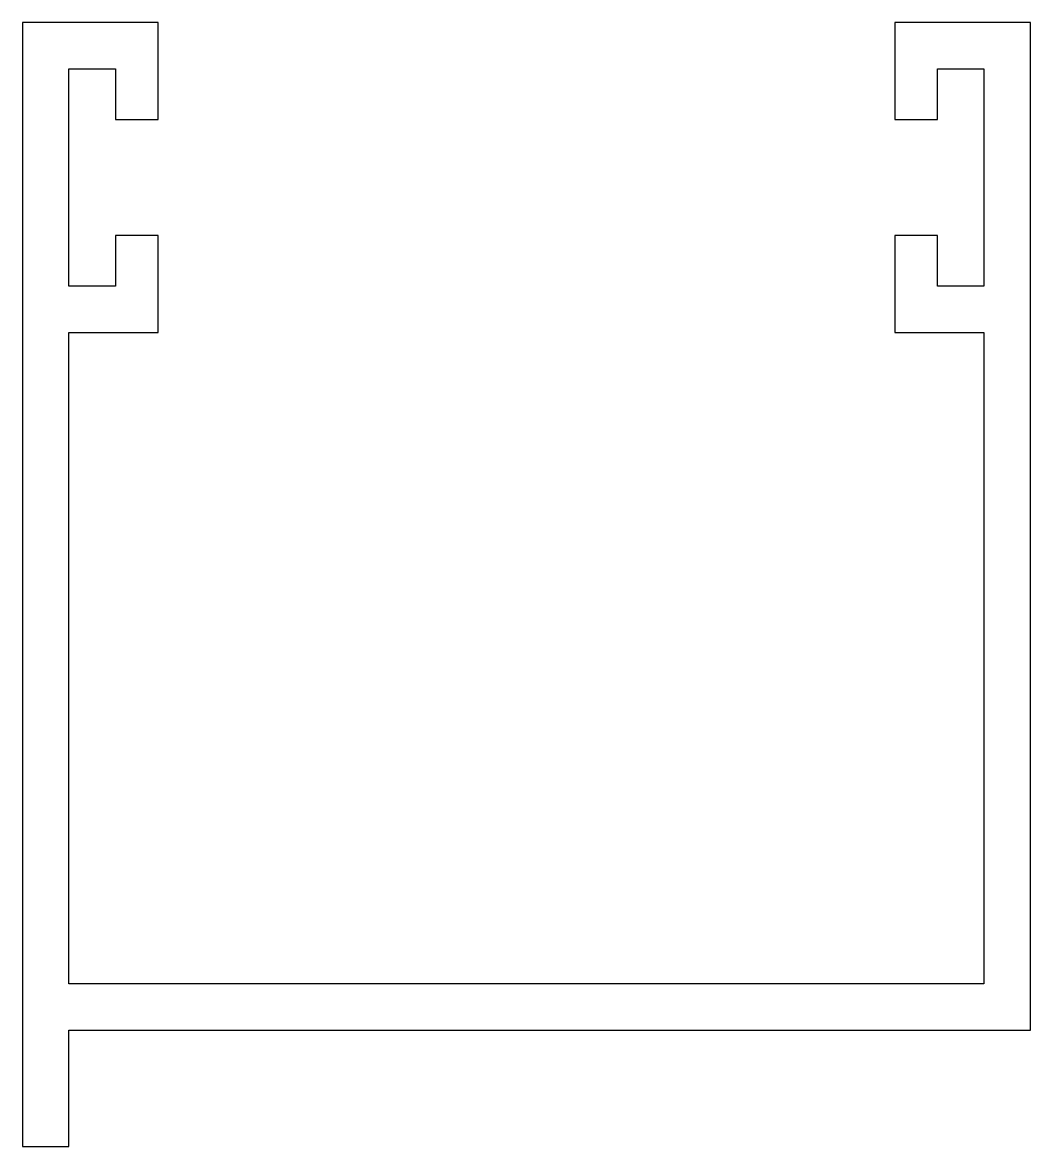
# Model space of a CAD drawing. Extents: x 141.2 to 167.2, y 200.1 to 229.1.
import ezdxf

# ---------------------------------------------------------------- set-up
doc = ezdxf.new("R2010")
doc.units = 0
doc.header["$LTSCALE"] = 15
doc.layers.get('0').update_dxf_attribs({"linetype": 'CONTINUOUS'})

msp = doc.modelspace()

# ---------------------------------------------------------------- linework, layer by layer
at = {"color": 0}
msp.add_lwpolyline([(144.716, 229.104), (141.216, 229.104), (141.216, 200.104), (142.416, 200.104), (142.416, 203.104), (167.216, 203.104), (167.216, 229.104), (163.716, 229.104), (163.716, 226.604), (164.816, 226.604), (164.816, 227.904), (166.016, 227.904), (166.016, 222.304), (164.816, 222.304), (164.816, 223.604), (163.716, 223.604), (163.716, 221.104), (166.016, 221.104), (166.016, 204.304), (142.416, 204.304), (142.416, 221.104), (144.716, 221.104), (144.716, 223.604), (143.616, 223.604), (143.616, 222.304), (142.416, 222.304), (142.416, 227.904), (143.616, 227.904), (143.616, 226.604), (144.716, 226.604)], close=True, dxfattribs=at)

doc.saveas('drawing.dxf')
